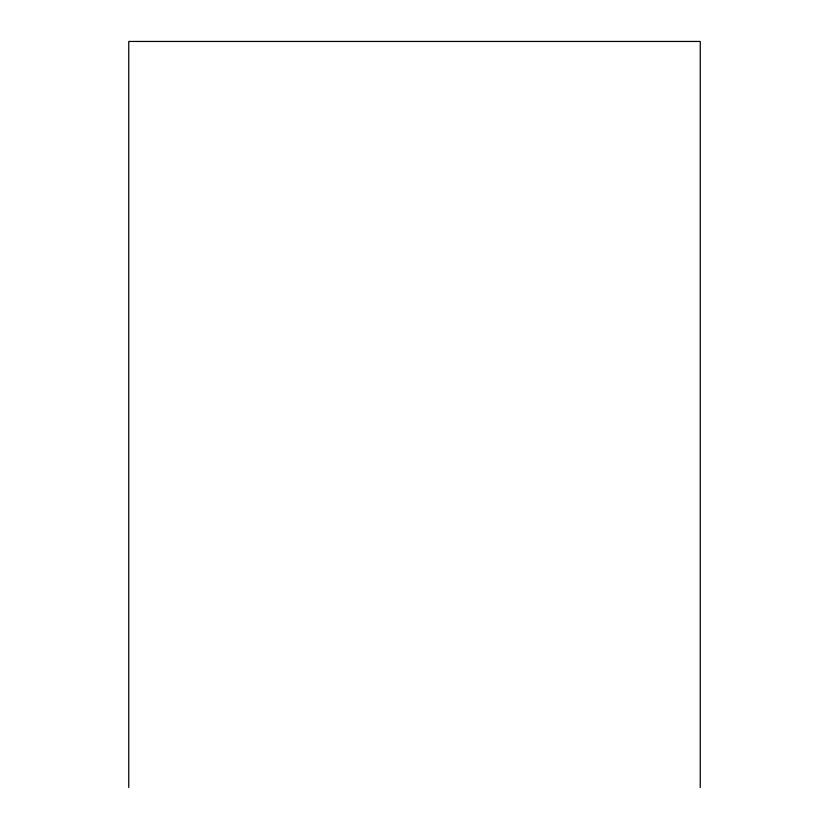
<?xml version="1.0" encoding="UTF-8"?>
<svg xmlns="http://www.w3.org/2000/svg" width="829" height="829" viewBox="0 0 829 829"><rect width="100%" height="100%" fill="white"/><g stroke="black" fill="none" stroke-linecap="round" stroke-linejoin="round"><path stroke-width="1.24" d="M700.246 787.55L700.246 41.45L128.754 41.45L128.754 787.55"/></g></svg>
